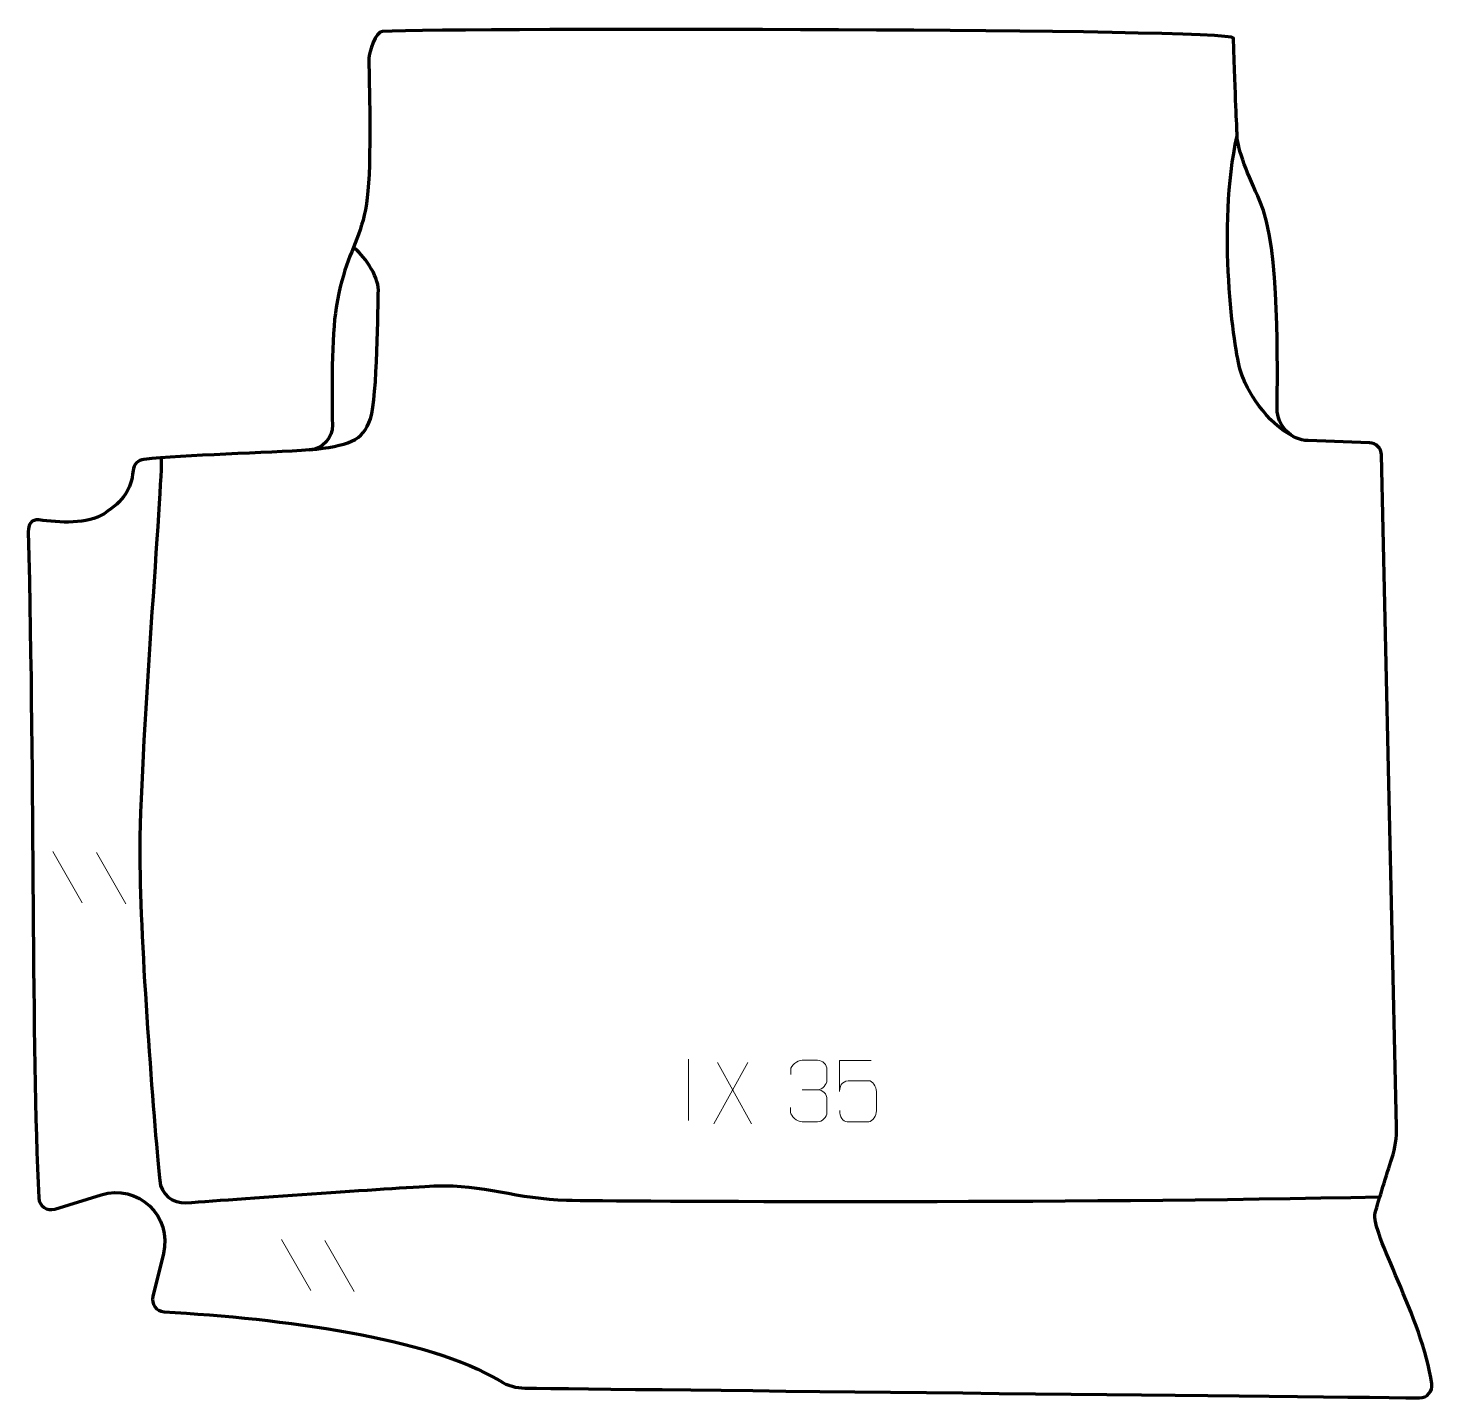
# Model space of a CAD drawing. Header units: millimetres. Extents: x -288 to 283, y -280 to 277.
import ezdxf

# ---------------------------------------------------------------- set-up
doc = ezdxf.new("R2010")
doc.units = ezdxf.units.MM
doc.header["$MEASUREMENT"] = 0
for name, color, linetype in [('layer 1', 7, 'Continuous'), ('layer 2', 7, 'Continuous'), ('layer 3', 7, 'Continuous')]:
    doc.layers.add(name, color=color, linetype=linetype)

msp = doc.modelspace()

# ---------------------------------------------------------------- linework, layer by layer
at = {"layer": 'layer 1', "color": 250, "lineweight": 9}
for points in [[(-277.5425, -58.2071), (-277.5425, -58.2071), (-265.6313, -79.0173), (-265.6313, -79.0173)], [(-259.8168, -58.5955), (-259.8168, -58.5955), (-247.9057, -79.4058), (-247.9057, -79.4058)], [(-19.1973, -142.5607), (-19.1973, -142.5607), (-19.1973, -167.5348), (-19.1973, -167.5348)], [(4.9529, -143.9047), (4.9529, -143.9047), (-8.7877, -168.8005), (-8.7877, -168.8005)], [(-7.3331, -143.9047), (-7.3331, -143.9047), (6.4075, -168.8582), (6.4075, -168.8582)], [(27.1118, -154.9802), (27.1118, -154.9802), (33.3082, -154.9802), (33.3082, -154.9802)], [(-184.6662, -215.8552), (-184.6662, -215.8552), (-172.7551, -236.6654), (-172.7551, -236.6654)], [(-166.9406, -216.2436), (-166.9406, -216.2436), (-155.0295, -237.0539), (-155.0295, -237.0539)]]:
    msp.add_open_spline(points, degree=3, dxfattribs=at)
for points, knots in [([(22.4021, -148.735), (22.4021, -148.735), (22.4021, -146.8778), (22.4021, -146.8778), (22.4021, -146.8778), (22.3878, -145.1359), (25.0523, -143.0178), (27.1114, -143.0405), (27.1114, -143.0405), (29.1755, -143.0405), (31.2395, -143.0405), (33.3032, -143.0405), (33.3032, -143.0405), (35.4977, -143.0317), (37.096, -144.8785), (37.1404, -146.7906), (37.1404, -146.7906), (37.14, -148.2257), (37.14, -149.6608), (37.1404, -151.0963), (37.1404, -151.0963), (37.0918, -152.7498), (35.4892, -154.9798), (33.2909, -154.9698), (33.2909, -154.9698), (35.4946, -154.981), (37.1026, -156.7842), (37.1566, -158.8437), (37.1566, -158.8437), (37.1562, -160.6284), (37.1562, -162.4131), (37.1566, -164.1982), (37.1566, -164.1982), (37.1667, -166.2596), (35.1118, -168.0227), (33.2909, -168.0146), (33.2909, -168.0146), (31.2256, -168.0143), (29.1604, -168.0143), (27.0948, -168.0146), (27.0948, -168.0146), (24.9262, -168.0031), (22.3952, -165.6029), (22.3766, -164.1411), (22.3766, -164.1411), (22.3766, -164.1411), (22.3766, -162.2325), (22.3766, -162.2325)], [0, 0, 0, 0, 0.07692308, 0.07692308, 0.07692308, 0.07692308, 0.15384615, 0.15384615, 0.15384615, 0.15384615, 0.23076923, 0.23076923, 0.23076923, 0.23076923, 0.30769231, 0.30769231, 0.30769231, 0.30769231, 0.38461538, 0.38461538, 0.38461538, 0.38461538, 0.46153846, 0.46153846, 0.46153846, 0.46153846, 0.53846154, 0.53846154, 0.53846154, 0.53846154, 0.61538462, 0.61538462, 0.61538462, 0.61538462, 0.69230769, 0.69230769, 0.69230769, 0.69230769, 0.76923077, 0.76923077, 0.76923077, 0.76923077, 0.84615385, 0.84615385, 0.84615385, 0.84615385, 1, 1, 1, 1]), ([(55.1608, -143.0727), (55.1608, -143.0727), (42.3091, -143.0727), (42.3091, -143.0727), (42.3091, -143.0727), (42.3094, -147.3033), (42.3094, -151.5342), (42.3091, -155.7654), (42.3091, -155.7654), (42.3088, -152.4553), (43.9398, -151.3835), (46.7518, -151.323), (46.7518, -151.323), (49.1914, -151.3227), (51.6309, -151.3227), (54.0701, -151.323), (54.0701, -151.323), (55.7199, -151.3162), (57.1948, -153.6967), (57.2233, -155.7654), (57.2233, -155.7654), (57.223, -158.3527), (57.223, -160.9403), (57.2233, -163.528), (57.2233, -163.528), (57.2695, -165.4874), (55.7701, -167.9237), (54.1442, -167.9822), (54.1442, -167.9822), (52.1877, -167.9819), (47.2927, -167.9819), (45.3357, -167.9822), (45.3357, -167.9822), (43.4902, -167.991), (42.3831, -166.0262), (42.3623, -163.4751)], [0, 0, 0, 0, 0.1, 0.1, 0.1, 0.1, 0.2, 0.2, 0.2, 0.2, 0.3, 0.3, 0.3, 0.3, 0.4, 0.4, 0.4, 0.4, 0.5, 0.5, 0.5, 0.5, 0.6, 0.6, 0.6, 0.6, 0.7, 0.7, 0.7, 0.7, 0.8, 0.8, 0.8, 0.8, 1, 1, 1, 1])]:
    msp.add_open_spline(points, degree=3, knots=knots, dxfattribs=at)
at = {"layer": 'layer 2', "color": 230, "lineweight": 200}
msp.add_open_spline([(-283.3041, -198.9905), (-286.3881, -136.4638), (-284.938, -34.4118), (-287.5678, 71.782), (-287.5678, 71.782), (-287.6438, 74.8511), (-286.287, 77.025), (-283.2473, 76.6267), (-283.2473, 76.6267), (-275.0693, 75.5547), (-263.2098, 74.7555), (-256.7342, 79.1769), (-256.7342, 79.1769), (-248.7583, 84.6221), (-245.6583, 88.8146), (-244.979, 96.7349), (-244.979, 96.7349), (-244.7752, 99.115), (-242.9193, 101.0208), (-240.5481, 101.2804), (-240.5481, 101.2804), (-224.6254, 103.0238), (-190.002, 103.8497), (-173.1865, 105.087), (-173.1865, 105.087), (-167.8817, 105.4774), (-163.8118, 109.955), (-163.922, 115.2807), (-163.922, 115.2807), (-164.1807, 127.8056), (-164.2626, 151.4029), (-162.4034, 162.9756), (-162.4034, 162.9756), (-159.6959, 179.8293), (-155.4097, 185.7199), (-152.054, 196.5745), (-152.054, 196.5745), (-148.8098, 207.0688), (-148.2249, 218.1076), (-149.0727, 264.2253), (-149.0727, 264.2253), (-149.1227, 266.9483), (-146.2654, 275.16), (-143.5481, 275.2681), (-143.5481, 275.2681), (-110.3425, 276.5891), (202.3744, 276.5203), (202.4764, 272.4846), (202.4764, 272.4846), (203.1225, 246.7534), (203.7797, 238.0996), (203.9055, 232.7468), (203.9055, 232.7468), (204.0397, 227.0193), (208.379, 216.8642), (213.1978, 206.2629), (213.1978, 206.2629), (221.6014, 187.7761), (220.1637, 136.102), (220.1818, 121.877), (220.1818, 121.877), (220.1909, 114.8668), (225.7415, 109.1248), (232.737, 108.8854), (232.737, 108.8854), (232.737, 108.8854), (257.7627, 108.0292), (257.7627, 108.0292), (257.7627, 108.0292), (260.4128, 107.9383), (262.5309, 105.7916), (262.5902, 103.1368), (262.5902, 103.1368), (262.5902, 103.1368), (268.7008, -170.0686), (268.7008, -170.0686), (268.7008, -170.0686), (268.7981, -174.4169), (268.171, -178.7508), (266.847, -182.8934), (266.847, -182.8934), (264.7296, -189.5192), (261.4971, -199.771), (260.0419, -205.1005), (260.0419, -205.1005), (257.9387, -212.8033), (279.3091, -248.0632), (283.0662, -274.5365), (283.0662, -274.5365), (283.4969, -277.5693), (281.1267, -280.2728), (278.0677, -280.2431), (278.0677, -280.2431), (224.7294, -279.7307), (-42.6207, -276.7769), (-85.6404, -276.3012), (-85.6404, -276.3012), (-89.2204, -276.2619), (-92.7214, -275.2599), (-95.783, -273.401), (-95.783, -273.401), (-125.3073, -255.4757), (-184.3679, -248.0816), (-232.3706, -245.2497), (-232.3706, -245.2497), (-235.4922, -245.0651), (-237.678, -242.0899), (-236.9271, -239.0498), (-236.9271, -239.0498), (-236.9271, -239.0498), (-232.6211, -221.6133), (-232.6211, -221.6133), (-232.6211, -221.6133), (-228.8843, -206.4816), (-243.0784, -193.063), (-257.9474, -197.6712), (-257.9474, -197.6712), (-257.9474, -197.6712), (-276.8324, -203.5238), (-276.8324, -203.5238), (-276.8324, -203.5238), (-279.951, -204.4904), (-283.1431, -202.2556), (-283.3041, -198.9905)], degree=3, knots=[0, 0, 0, 0, 0.03125, 0.03125, 0.03125, 0.03125, 0.0625, 0.0625, 0.0625, 0.0625, 0.09375, 0.09375, 0.09375, 0.09375, 0.125, 0.125, 0.125, 0.125, 0.15625, 0.15625, 0.15625, 0.15625, 0.1875, 0.1875, 0.1875, 0.1875, 0.21875, 0.21875, 0.21875, 0.21875, 0.25, 0.25, 0.25, 0.25, 0.28125, 0.28125, 0.28125, 0.28125, 0.3125, 0.3125, 0.3125, 0.3125, 0.34375, 0.34375, 0.34375, 0.34375, 0.375, 0.375, 0.375, 0.375, 0.40625, 0.40625, 0.40625, 0.40625, 0.4375, 0.4375, 0.4375, 0.4375, 0.46875, 0.46875, 0.46875, 0.46875, 0.5, 0.5, 0.5, 0.5, 0.53125, 0.53125, 0.53125, 0.53125, 0.5625, 0.5625, 0.5625, 0.5625, 0.59375, 0.59375, 0.59375, 0.59375, 0.625, 0.625, 0.625, 0.625, 0.65625, 0.65625, 0.65625, 0.65625, 0.6875, 0.6875, 0.6875, 0.6875, 0.71875, 0.71875, 0.71875, 0.71875, 0.75, 0.75, 0.75, 0.75, 0.78125, 0.78125, 0.78125, 0.78125, 0.8125, 0.8125, 0.8125, 0.8125, 0.84375, 0.84375, 0.84375, 0.84375, 0.875, 0.875, 0.875, 0.875, 0.90625, 0.90625, 0.90625, 0.90625, 0.9375, 0.9375, 0.9375, 0.9375, 1, 1, 1, 1], dxfattribs=at)
at = {"layer": 'layer 3', "color": 142, "lineweight": 200}
for points, knots in [([(226.9418, 110.4763), (215.8459, 116.0878), (207.7623, 129.1174), (205.2505, 137.2427), (205.2505, 137.2427), (202.7383, 145.3678), (195.4705, 195.697), (203.9054, 232.7469)], [0, 0, 0, 0, 0.33333333, 0.33333333, 0.33333333, 0.33333333, 1, 1, 1, 1]), ([(-173.1864, 105.0872), (-157.6743, 106.9314), (-151.361, 108.5867), (-148.4695, 117.7891), (-148.4695, 117.7891), (-145.5779, 126.9916), (-145.3629, 164.0564), (-145.232, 170.0317), (-145.232, 170.0317), (-145.101, 176.0068), (-151.6763, 184.8909), (-155.4112, 187.3277)], [0, 0, 0, 0, 0.25, 0.25, 0.25, 0.25, 0.5, 0.5, 0.5, 0.5, 1, 1, 1, 1]), ([(-233.5397, 101.9114), (-232.8441, 93.7274), (-242.4275, -19.9747), (-242.2369, -60.3816), (-242.2369, -60.3816), (-242.0667, -96.5679), (-236.6219, -166.3564), (-234.1447, -191.9473), (-234.1447, -191.9473), (-233.6208, -197.3506), (-228.8848, -201.3464), (-223.4739, -200.9569), (-223.4739, -200.9569), (-198.8899, -199.181), (-135.1619, -194.6249), (-121.2289, -194.0517), (-121.2289, -194.0517), (-103.877, -193.3346), (-87.8715, -199.4653), (-68.752, -199.8844), (-68.752, -199.8844), (-49.6325, -200.3034), (137.5664, -201.3471), (261.9671, -198.4949)], [0, 0, 0, 0, 0.14285714, 0.14285714, 0.14285714, 0.14285714, 0.28571429, 0.28571429, 0.28571429, 0.28571429, 0.42857143, 0.42857143, 0.42857143, 0.42857143, 0.57142857, 0.57142857, 0.57142857, 0.57142857, 0.71428571, 0.71428571, 0.71428571, 0.71428571, 1, 1, 1, 1])]:
    msp.add_open_spline(points, degree=3, knots=knots, dxfattribs=at)

doc.saveas('drawing.dxf')
